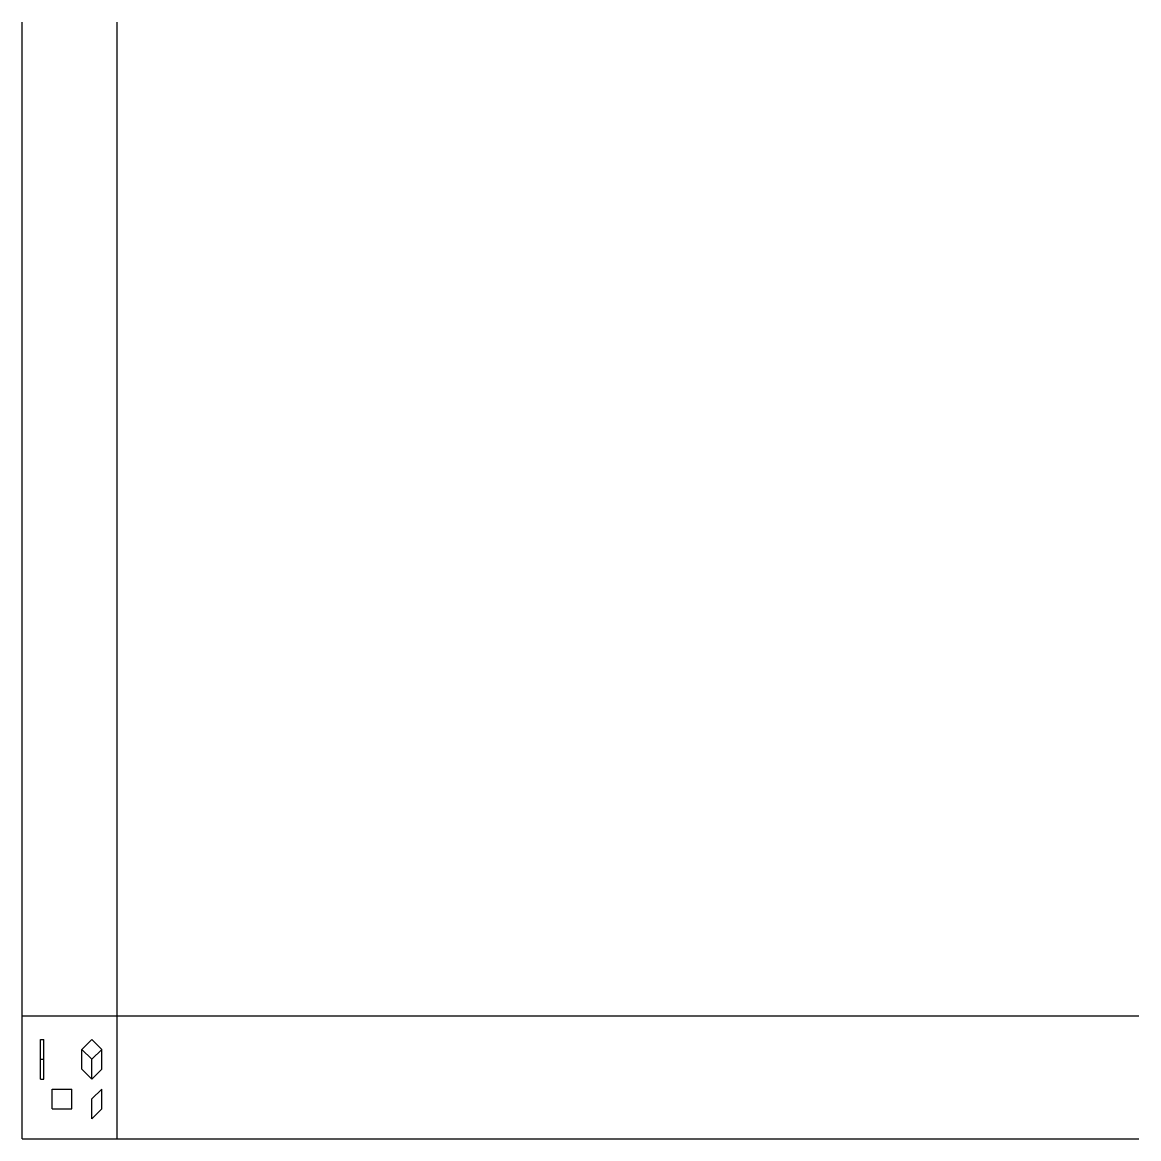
# Model space of a CAD drawing. Header units: inches. Extents: x 0 to 100, y 0 to 100.
import ezdxf

# ---------------------------------------------------------------- set-up
doc = ezdxf.new("R2010")
doc.units = ezdxf.units.IN
doc.header["$MEASUREMENT"] = 0
doc.layers.get('0').update_dxf_attribs({"lineweight": 25, "true_color": 0xffffff})

msp = doc.modelspace()

# ---------------------------------------------------------------- linework, layer by layer
for p, q in [((0, 0), (0, 100)), ((8.5, 0), (8.5, 100)), ((0, 11), (100, 11)), ((1.63, 8.89), (1.93, 8.89)), ((1.63, 5.33), (1.63, 8.89)), ((1.93, 5.33), (1.93, 8.89)), ((5.33, 8), (6.22, 8.89)), ((6.22, 8.89), (7.11, 8)), ((1.63, 7.11), (1.93, 7.11)), ((5.33, 6.22), (5.33, 8)), ((6.22, 7.11), (5.33, 8)), ((7.11, 8), (6.22, 7.11)), ((6.22, 5.33), (6.22, 7.11)), ((7.11, 6.22), (7.11, 8)), ((6.22, 5.33), (5.33, 6.22)), ((6.22, 5.33), (7.11, 6.22)), ((1.63, 5.33), (1.93, 5.33)), ((2.67, 2.67), (2.67, 4.44)), ((2.67, 4.44), (4.44, 4.44)), ((4.44, 2.67), (4.44, 4.44)), ((7.11, 4.44), (6.22, 3.56)), ((7.11, 2.67), (7.11, 4.44)), ((6.22, 1.78), (6.22, 3.56)), ((2.67, 2.67), (4.44, 2.67)), ((6.22, 1.78), (7.11, 2.67)), ((0, 0), (100, 0))]:
    msp.add_line(p, q)

doc.saveas('drawing.dxf')
